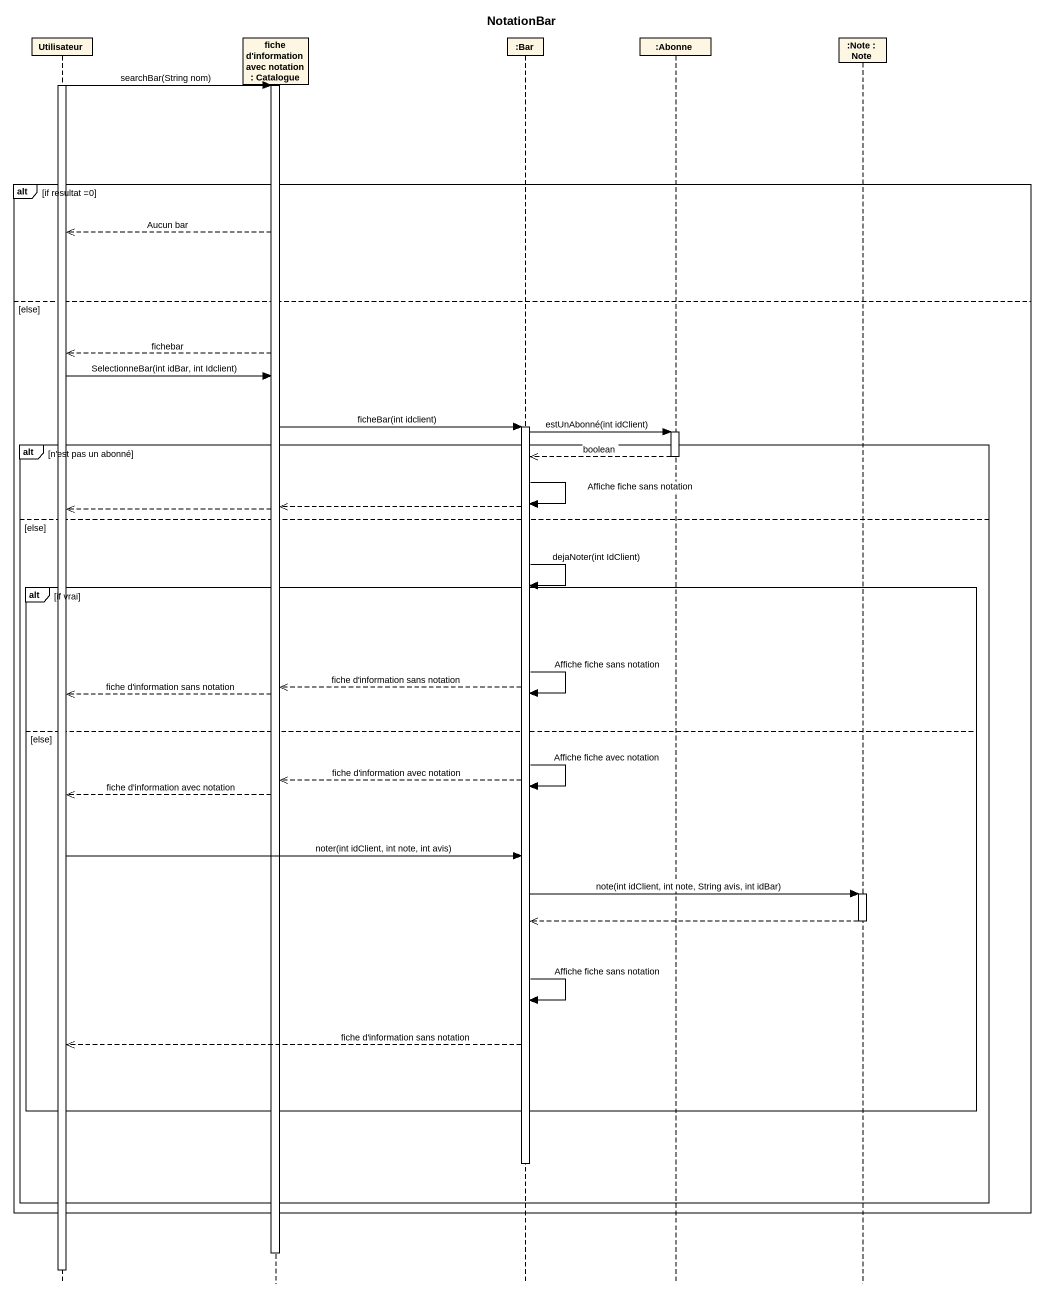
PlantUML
@startuml
title NotationBar
hide footbox
participant Utilisateur
participant "fiche d'information avec notation : Catalogue" as fiche_d_information_avec
participant ":Bar" as Bar
participant ":Abonne" as Abonne
participant ":Note : Note" as Note_

activate Utilisateur
Utilisateur -> fiche_d_information_avec : searchBar(String nom)
activate fiche_d_information_avec
alt if resultat =0
  fiche_d_information_avec -->> Utilisateur : Aucun bar
else else
  fiche_d_information_avec -->> Utilisateur : fichebar
  Utilisateur -> fiche_d_information_avec : SelectionneBar(int idBar, int Idclient)
  fiche_d_information_avec -> Bar : ficheBar(int idclient)
  activate Bar
  Bar -> Abonne : estUnAbonné(int idClient)
  activate Abonne
  alt n'est pas un abonné
    Abonne -->> Bar : boolean
    deactivate Abonne
    Bar -> Bar : Affiche fiche sans notation
    Bar -->> fiche_d_information_avec
    fiche_d_information_avec -->> Utilisateur
  else else
    Bar -> Bar : dejaNoter(int IdClient)
    alt if vrai
      Bar -->> fiche_d_information_avec : fiche d'information sans notation
      Bar -> Bar : Affiche fiche sans notation
      fiche_d_information_avec -->> Utilisateur : fiche d'information sans notation
    else else
      Bar -->> fiche_d_information_avec : fiche d'information avec notation
      Bar -> Bar : Affiche fiche avec notation
      fiche_d_information_avec -->> Utilisateur : fiche d'information avec notation
      Utilisateur -> Bar : noter(int idClient, int note, int avis)
      Bar -> Note_ : note(int idClient, int note, String avis, int idBar)
      activate Note_
      Note_ -->> Bar
      deactivate Note_
      Bar -> Bar : Affiche fiche sans notation
      Bar -->> Utilisateur : fiche d'information sans notation
    end
    deactivate Bar
  end
end
deactivate fiche_d_information_avec
deactivate Utilisateur
@enduml
